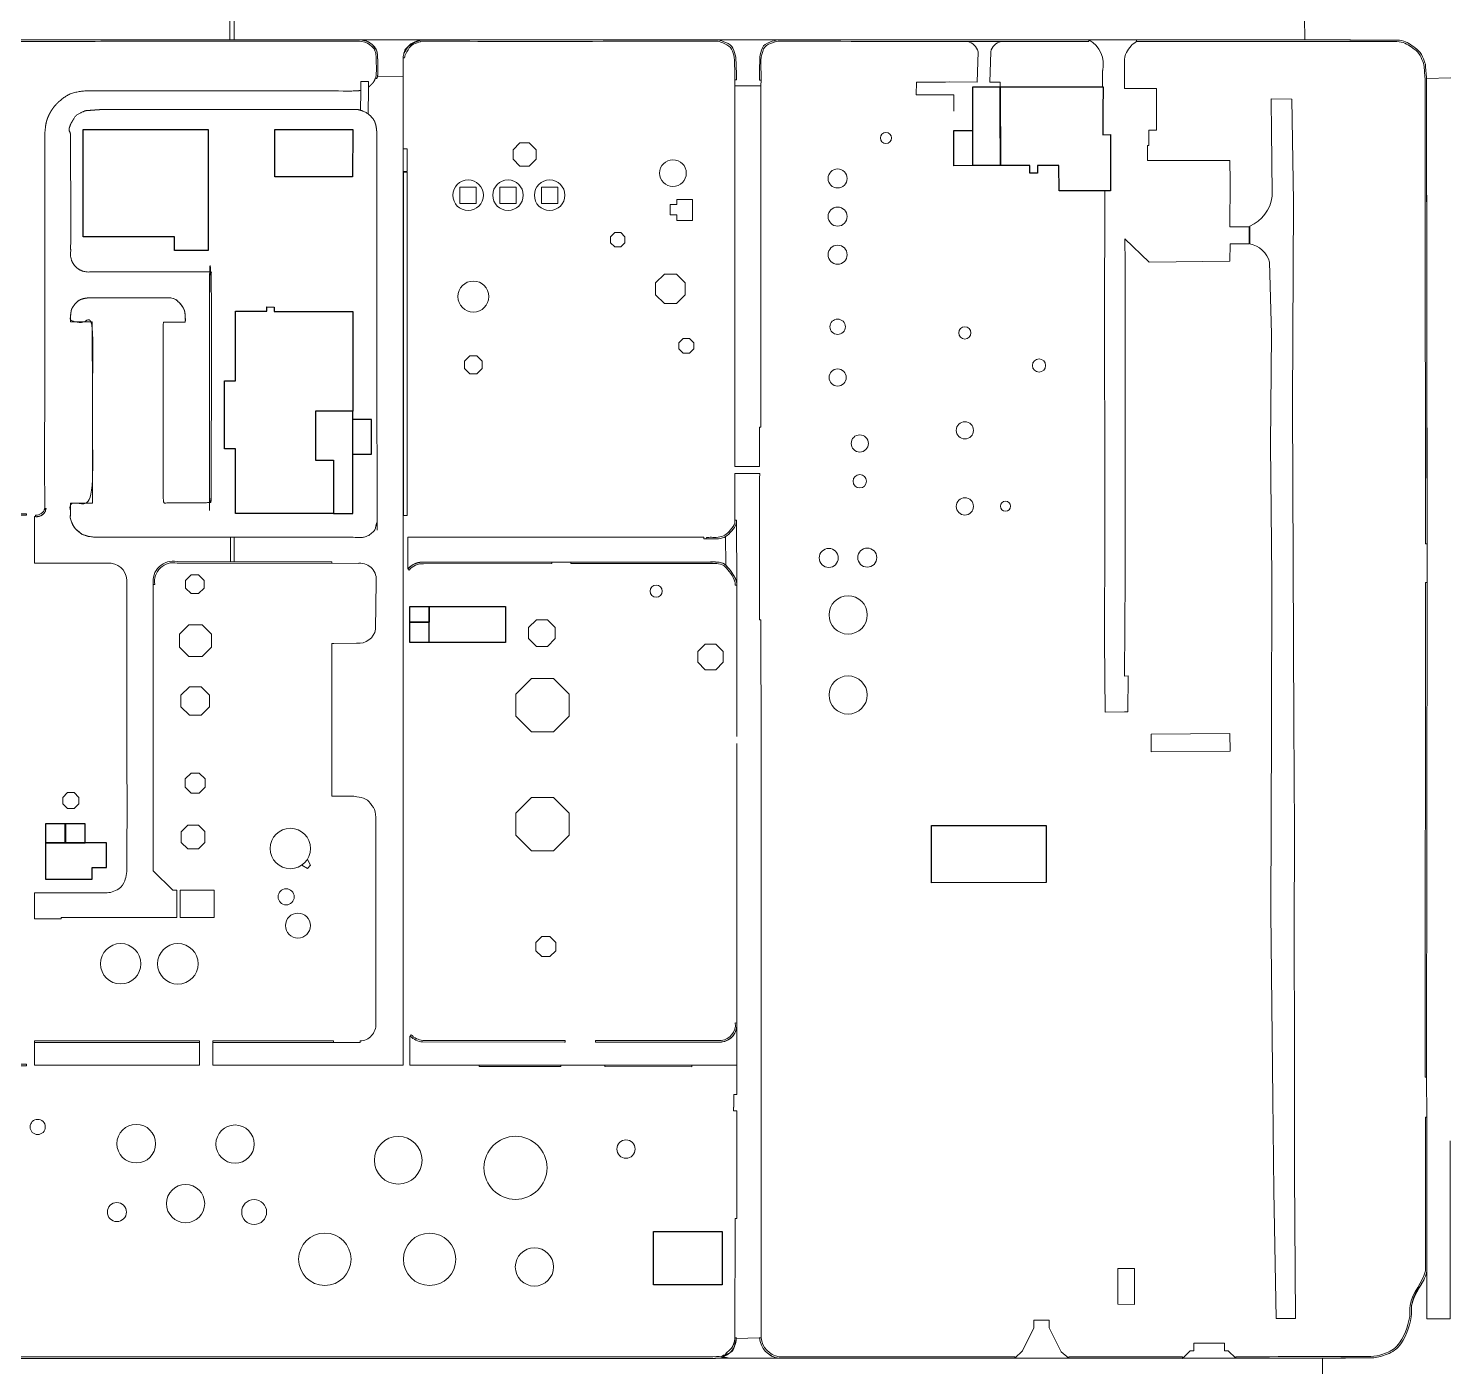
# Model space of a CAD drawing. Header units: millimetres. Extents: x 0 to 840, y 0 to 594.
# Drawn here: x 690.14 to 712.46, y 141.43 to 162.49 of the extents above; entities that cross this region are included whole.
import ezdxf

# ---------------------------------------------------------------- set-up
doc = ezdxf.new("R2010")
doc.units = ezdxf.units.MM
doc.layers.add('AC-0000-BESTAAND-co-06', color=1, linetype='Continuous')

msp = doc.modelspace()

# ---------------------------------------------------------------- linework, layer by layer
at = {"layer": 'AC-0000-BESTAAND-co-06', "linetype": 'Continuous', "lineweight": 13, "transparency": 33554687}
for p, q in [((710.221, 162.31), (710.215, 162.669)), ((696.031, 146.178), (696.031, 162.032)), ((695.631, 161.738), (696.031, 161.74)), ((701.64, 161.677), (701.664, 161.676)), ((701.664, 161.676), (701.663, 161.587)), ((712.133, 161.705), (712.515, 161.717)), ((701.254, 161.587), (701.663, 161.587)), ((701.254, 161.587), (701.254, 155.598)), ((701.663, 161.587), (701.663, 156.217)), ((707.883, 161.546), (707.883, 161.546)), ((701.663, 156.217), (701.639, 156.217)), ((701.639, 156.217), (701.642, 155.846)), ((701.642, 155.846), (701.642, 155.598)), ((701.642, 155.598), (701.254, 155.598)), ((701.254, 155.49), (701.254, 154.752)), ((701.254, 155.49), (701.643, 155.49)), ((690.233, 154.809), (690.233, 154.075)), ((690.249, 154.809), (690.233, 154.809)), ((701.254, 154.754), (701.278, 154.752)), ((696.108, 153.983), (696.108, 154.486)), ((700.763, 154.486), (696.108, 154.486)), ((700.763, 154.486), (700.763, 154.461)), ((700.768, 154.461), (700.763, 154.461)), ((701.106, 154.495), (701.109, 154.047)), ((690.242, 154.075), (690.233, 154.075)), ((696.112, 153.989), (696.108, 153.983)), ((695.608, 153.782), (695.599, 153.039)), ((701.283, 153.733), (701.283, 151.347)), ((701.283, 151.239), (701.283, 146.805)), ((695.606, 150.042), (695.604, 146.828)), ((692.409, 148.933), (692.472, 148.933)), ((701.282, 146.176), (701.283, 146.805)), ((701.274, 141.877), (701.641, 141.888)), ((690.985, 141.56), (689.771, 141.562))]:
    msp.add_line(p, q, dxfattribs=at)
at = {"layer": 'AC-0000-BESTAAND-co-06', "linetype": 'Continuous', "lineweight": 30, "transparency": 33554687}
for p, q in [((690.715, 149.673), (690.715, 149.974)), ((690.727, 149.673), (690.727, 149.974))]:
    msp.add_line(p, q, dxfattribs=at)
at = {"layer": 'AC-0000-BESTAAND-co-06', "linetype": 'Continuous', "lineweight": 13, "transparency": 33554687, "flags": 128}
for points in [[(693.307, 162.313), (693.307, 162.681)], [(693.373, 162.313), (693.373, 162.681)], [(695.351, 162.314), (696.319, 162.313), (698.356, 162.312)], [(698.356, 162.312), (701.002, 162.311), (701.922, 162.312), (706.8, 162.311), (707.572, 162.31)], [(707.381, 161.972), (707.38, 161.549), (707.883, 161.546), (707.883, 161.546), (707.883, 160.893)], [(695.362, 161.205), (695.366, 161.494), (695.366, 161.518), (695.366, 161.657), (695.486, 161.658), (695.488, 161.567), (695.487, 161.542), (695.484, 161.146)], [(707.038, 161.573), (707.038, 161.648), (707.038, 161.831)], [(712.139, 145.359), (712.134, 145.989), (712.141, 153.773), (712.142, 154.382), (712.133, 161.705)], [(704.695, 161.188), (704.696, 161.448), (704.629, 161.449), (704.567, 161.448), (704.105, 161.448), (704.107, 161.645), (704.566, 161.648), (704.628, 161.649), (705.065, 161.648)], [(705.427, 161.575), (705.427, 161.648), (705.265, 161.648)], [(707.881, 160.893), (707.883, 160.893), (707.764, 160.893), (707.764, 160.652), (707.741, 160.652), (707.742, 160.415), (709.039, 160.415), (709.046, 160.083), (709.041, 159.368), (709.342, 159.369), (709.344, 159.104), (709.042, 159.103), (709.041, 158.828), (707.768, 158.815), (707.385, 159.182), (707.394, 158.791), (707.391, 158.43), (707.392, 154.208), (707.393, 153.849), (707.383, 152.298), (707.438, 152.302), (707.436, 151.738), (707.384, 151.738), (707.076, 151.734), (707.069, 152.858), (707.069, 152.947), (707.07, 154.45), (707.071, 154.931), (707.071, 155.347), (707.069, 157.939), (707.07, 159.833), (707.07, 159.936)], [(692.989, 158.637), (693.015, 158.637), (693.017, 158.039), (693.016, 157.58), (693.011, 155.059), (692.987, 155.059), (692.989, 158.637)], [(701.643, 155.49), (701.643, 155.485), (701.641, 155.416), (701.639, 153.187), (701.663, 153.187), (701.665, 151.143), (701.666, 150.585), (701.666, 150.522), (701.664, 149.711)], [(701.283, 153.733), (701.278, 154.752)], [(693.316, 154.485), (693.316, 154.102)], [(693.375, 154.485), (693.375, 154.102)], [(691.384, 154.077), (690.283, 154.075), (690.242, 154.075)], [(694.912, 154.075), (694.912, 154.099), (692.477, 154.103)], [(695.338, 154.074), (694.912, 154.075), (694.912, 154.099)], [(691.688, 149.307), (691.689, 150.488), (691.688, 150.702), (691.686, 151.307), (691.686, 151.427), (691.688, 153.816)], [(692.102, 153.742), (692.102, 150.403), (692.102, 150.199), (692.103, 149.237), (692.409, 148.933)], [(712.141, 153.773), (712.134, 145.989), (712.11, 145.989), (712.117, 153.773), (712.141, 153.773)], [(695.302, 152.819), (694.941, 152.813), (694.909, 152.814), (694.91, 152.789), (694.911, 150.432), (694.91, 150.409), (695.255, 150.408)], [(707.802, 151.106), (707.8, 151.386), (709.038, 151.398), (709.043, 151.118), (707.802, 151.106)], [(701.641, 141.888), (701.665, 141.888), (701.665, 142.238), (701.665, 142.906), (701.664, 147.604), (701.664, 148.499), (701.664, 149.711)], [(694.438, 149.323), (694.527, 149.272), (694.577, 149.326), (694.527, 149.414)], [(691.349, 148.887), (690.233, 148.887), (690.233, 148.477), (690.654, 148.477), (690.654, 148.503), (692.472, 148.503), (692.472, 148.933)], [(695.358, 146.534), (693.041, 146.534), (693.041, 146.178), (696.031, 146.178)], [(695.358, 146.558), (695.358, 146.534)], [(696.138, 146.634), (696.138, 146.634), (696.138, 146.634), (696.138, 146.177), (701.043, 146.177), (701.043, 146.177)], [(701.282, 146.176), (701.043, 146.177)], [(701.283, 145.871), (701.282, 146.176)], [(701.274, 141.877), (701.275, 141.887), (701.252, 141.886), (701.258, 143.766), (701.282, 143.766), (701.284, 145.237), (701.283, 145.456), (701.229, 145.456), (701.229, 145.517), (701.237, 145.517), (701.237, 145.717), (701.282, 145.717), (701.283, 145.871)], [(712.139, 145.359), (712.138, 142.931), (712.14, 142.182), (712.505, 142.183), (712.503, 144.986)], [(707.277, 142.414), (707.54, 142.412), (707.54, 142.975), (707.277, 142.976), (707.277, 142.414)], [(706.505, 141.563), (706.386, 141.665), (706.196, 142.041), (706.197, 142.161), (705.955, 142.161), (705.955, 142.042), (705.777, 141.683), (705.655, 141.563)], [(709.133, 141.564), (709.015, 141.682), (708.957, 141.683), (708.955, 141.803), (708.474, 141.801), (708.473, 141.682), (708.415, 141.683), (708.295, 141.562)], [(700.936, 141.563), (701.947, 141.563), (706.505, 141.563), (708.296, 141.563), (709.133, 141.564), (710.499, 141.568)], [(706.505, 141.587), (706.505, 141.563), (708.295, 141.562), (708.295, 141.586), (706.505, 141.587)]]:
    msp.add_lwpolyline(points, dxfattribs=at)
for points in [[(704.915, 162.287, -0.277866), (705.077, 162.125), (705.077, 162.125), (705.065, 161.648)], [(705.44, 162.287, 0.296296), (705.278, 162.125), (705.278, 162.125), (705.265, 161.648)], [(709.7, 160.437), (709.706, 159.852), (709.706, 159.852, -0.269087), (709.351, 159.381), (709.351, 159.381), (709.351, 159.103), (709.351, 159.103, -0.291384), (709.663, 158.811), (709.663, 158.811), (709.692, 157.684), (709.677, 155.939), (709.701, 153.86), (709.695, 151.503), (709.682, 148.579), (709.717, 145.645), (709.729, 144.2), (709.769, 142.189), (710.071, 142.19), (710.056, 144.47), (710.055, 146.455), (710.052, 148.25), (710.056, 149.868), (710.048, 151.571), (710.025, 156.584), (710.042, 159.767), (710.015, 161.378), (709.691, 161.383), (709.696, 160.851)], [(690.985, 141.56), (700.306, 141.562), (700.936, 141.563), (700.936, 141.563, 0.417593), (701.274, 141.877)]]:
    msp.add_lwpolyline(points, format="xyb", dxfattribs=at)
at = {"layer": 'AC-0000-BESTAAND-co-06', "linetype": 'Continuous', "lineweight": 30, "transparency": 33554687, "flags": 128}
for points in [[(705.427, 161.575), (705.429, 160.333), (704.997, 160.333), (704.996, 161.575), (705.427, 161.575)], [(690.999, 160.902), (692.965, 160.902), (692.965, 158.997), (692.438, 158.997), (692.438, 159.214), (690.999, 159.214)], [(696.141, 153.397), (696.441, 153.397), (696.441, 153.15), (696.141, 153.15)], [(691.033, 149.974), (690.409, 149.974), (690.409, 149.673), (691.033, 149.673)], [(691.368, 149.673), (690.409, 149.673), (690.409, 149.105), (691.141, 149.105), (691.141, 149.286), (691.368, 149.286)], [(699.971, 143.559), (701.051, 143.559), (701.051, 142.719), (699.971, 142.719)]]:
    msp.add_lwpolyline(points, close=True, dxfattribs=at)
for points in [[(707.162, 159.936), (706.352, 159.935), (706.351, 160.334), (706.013, 160.334), (706.013, 160.214), (705.892, 160.214), (705.892, 160.334), (705.429, 160.333), (705.428, 161.189), (705.427, 161.575), (707.044, 161.573), (707.042, 161.191), (707.039, 160.817), (707.162, 160.821), (707.162, 159.936)], [(694.015, 160.158), (694.015, 160.902), (695.24, 160.903), (695.239, 160.156), (694.015, 160.158)], [(704.997, 160.333), (704.696, 160.332), (704.696, 160.831), (704.696, 160.887), (704.996, 160.888)], [(694.936, 154.859), (693.398, 154.858), (693.397, 155.877), (693.225, 155.877), (693.225, 156.944), (693.397, 156.945), (693.396, 158.041), (693.887, 158.04), (693.887, 158.109), (694.006, 158.108), (694.006, 158.039), (695.241, 158.035), (695.242, 156.467), (694.654, 156.467), (694.654, 155.696), (694.936, 155.696), (694.936, 154.859)], [(695.242, 154.859), (695.242, 156.467), (694.654, 156.467), (694.654, 155.696), (694.936, 155.696), (694.936, 154.859), (695.242, 154.859)], [(695.242, 155.79), (695.534, 155.79), (695.534, 156.087), (695.533, 156.337), (695.242, 156.337)], [(696.441, 152.826), (696.441, 153.397), (697.644, 153.396), (697.643, 152.826), (696.441, 152.826)], [(696.441, 152.826), (696.141, 152.826), (696.141, 153.15), (696.441, 153.15)], [(704.346, 149.947), (706.147, 149.949), (706.15, 149.051), (704.344, 149.044), (704.346, 149.947)]]:
    msp.add_lwpolyline(points, dxfattribs=at)
at = {"layer": 'AC-0000-BESTAAND-co-06', "linetype": 'Continuous', "lineweight": 13, "transparency": 33554687, "flags": 128}
for points in [[(710.048, 151.571), (710.025, 156.584), (710.042, 159.767), (710.015, 161.378), (709.691, 161.383), (709.696, 160.851), (709.7, 160.437), (709.706, 159.852), (709.706, 159.852, -0.269087), (709.351, 159.381), (709.351, 159.381), (709.351, 159.103), (709.351, 159.103, -0.291384), (709.663, 158.811), (709.663, 158.811), (709.692, 157.684), (709.677, 155.939), (709.701, 153.86), (709.695, 151.503), (709.682, 148.579), (709.717, 145.645), (709.729, 144.2), (709.769, 142.189), (710.071, 142.19), (710.056, 144.47), (710.055, 146.455), (710.052, 148.25), (710.056, 149.868)], [(690.417, 154.936, -0.401667), (690.249, 154.809), (690.249, 154.809), (690.249, 154.833), (690.249, 154.833, 0.378478), (690.393, 154.936), (690.393, 154.936), (690.417, 154.936), (690.417, 154.936)], [(694.912, 154.075), (694.769, 154.076), (693.179, 154.078), (692.477, 154.079), (692.477, 154.079, 0.516147), (692.126, 153.742), (692.126, 153.742), (692.102, 153.742), (692.102, 153.742, -0.521376), (692.477, 154.103), (692.477, 154.103), (694.912, 154.099)], [(698.372, 154.093), (698.372, 154.069), (696.354, 154.068), (696.354, 154.068, 0.234467), (696.127, 153.969), (696.127, 153.969), (696.112, 153.989), (696.112, 153.989, -0.234467), (696.352, 154.092), (696.352, 154.092)], [(701.043, 146.541), (699.061, 146.54), (699.061, 146.564), (701.037, 146.565), (701.037, 146.565, 0.412572), (701.259, 146.842), (701.259, 146.842), (701.282, 146.835), (701.282, 146.835, -0.412572), (701.043, 146.541), (701.043, 146.541)], [(696.341, 146.542), (698.574, 146.54), (698.58, 146.54), (698.58, 146.564), (698.574, 146.564), (696.344, 146.566), (696.344, 146.566, -0.179354), (696.159, 146.654), (696.159, 146.654), (696.145, 146.634), (696.145, 146.634, 0.179354), (696.341, 146.542), (696.341, 146.542)], [(705.655, 141.587), (705.655, 141.563), (701.947, 141.563), (701.947, 141.563, -0.355786), (701.641, 141.888), (701.641, 141.888), (701.665, 141.888), (701.665, 141.888, 0.343829), (701.947, 141.587), (701.947, 141.587)]]:
    msp.add_lwpolyline(points, format="xyb", close=True, dxfattribs=at)
for points in [[(696.096, 160.238), (696.031, 160.238), (696.031, 160.598), (696.096, 160.598)], [(697.869, 160.689), (698.018, 160.689), (698.125, 160.581), (698.125, 160.432), (698.018, 160.325), (697.869, 160.325), (697.762, 160.432), (697.762, 160.581)], [(696.099, 160.229), (696.039, 160.229), (696.039, 154.826), (696.099, 154.826)], [(696.926, 159.738), (697.183, 159.738), (697.183, 159.995), (696.926, 159.995)], [(697.555, 159.738), (697.812, 159.738), (697.812, 159.995), (697.555, 159.995)], [(698.21, 159.738), (698.467, 159.738), (698.467, 159.995), (698.21, 159.995)], [(700.337, 159.801), (700.588, 159.801), (700.588, 159.471), (700.337, 159.471), (700.337, 159.56), (700.236, 159.56), (700.236, 159.719), (700.337, 159.719)], [(699.364, 159.278), (699.456, 159.278), (699.522, 159.212), (699.522, 159.12), (699.456, 159.054), (699.364, 159.054), (699.298, 159.12), (699.298, 159.212)], [(700.143, 158.627), (700.334, 158.627), (700.472, 158.49), (700.472, 158.298), (700.334, 158.161), (700.143, 158.161), (700.005, 158.298), (700.005, 158.49)], [(700.44, 157.612), (700.536, 157.612), (700.605, 157.543), (700.605, 157.448), (700.536, 157.379), (700.44, 157.379), (700.371, 157.448), (700.371, 157.543)], [(697.081, 157.338), (697.195, 157.338), (697.278, 157.255), (697.278, 157.141), (697.195, 157.058), (697.081, 157.058), (696.998, 157.141), (696.998, 157.255)], [(692.816, 153.892), (692.696, 153.892), (692.609, 153.806), (692.609, 153.685), (692.696, 153.598), (692.816, 153.598), (692.903, 153.685), (692.903, 153.806)], [(698.13, 153.187), (698.302, 153.187), (698.426, 153.063), (698.426, 152.891), (698.302, 152.767), (698.13, 152.767), (698.006, 152.891), (698.006, 153.063)], [(692.664, 153.106), (692.869, 153.106), (693.016, 152.959), (693.016, 152.754), (692.869, 152.607), (692.664, 152.607), (692.516, 152.754), (692.516, 152.959)], [(700.785, 152.803), (700.95, 152.803), (701.069, 152.684), (701.069, 152.519), (700.95, 152.4), (700.785, 152.4), (700.667, 152.519), (700.667, 152.684)], [(692.671, 152.133), (692.855, 152.133), (692.988, 152), (692.988, 151.816), (692.855, 151.683), (692.671, 151.683), (692.538, 151.816), (692.538, 152)], [(698.399, 152.261), (698.055, 152.261), (697.807, 152.014), (697.807, 151.669), (698.055, 151.421), (698.399, 151.421), (698.647, 151.669), (698.647, 152.014)], [(692.697, 150.774), (692.826, 150.774), (692.919, 150.681), (692.919, 150.552), (692.826, 150.459), (692.697, 150.459), (692.604, 150.552), (692.604, 150.681)], [(690.754, 150.466), (690.858, 150.466), (690.932, 150.391), (690.932, 150.288), (690.858, 150.214), (690.754, 150.214), (690.68, 150.288), (690.68, 150.391)], [(698.055, 150.388), (698.399, 150.388), (698.647, 150.14), (698.647, 149.796), (698.399, 149.548), (698.055, 149.548), (697.807, 149.796), (697.807, 150.14)], [(692.645, 149.952), (692.816, 149.952), (692.915, 149.853), (692.915, 149.682), (692.813, 149.58), (692.645, 149.58), (692.543, 149.682), (692.543, 149.85)], [(692.526, 148.933), (693.059, 148.933), (693.059, 148.503), (692.526, 148.503)], [(698.214, 148.2), (698.343, 148.2), (698.436, 148.107), (698.436, 147.978), (698.343, 147.885), (698.214, 147.885), (698.121, 147.978), (698.121, 148.107)], [(692.83, 146.558), (690.233, 146.558), (690.233, 146.534), (692.83, 146.534)], [(690.233, 146.534), (692.83, 146.534), (692.83, 146.178), (690.233, 146.178)], [(693.041, 146.558), (694.936, 146.558), (694.936, 146.534), (693.041, 146.534)], [(698.512, 146.177), (697.228, 146.177), (697.228, 146.153), (698.512, 146.153)], [(699.207, 146.153), (700.574, 146.152), (700.574, 146.177), (699.207, 146.177)]]:
    msp.add_lwpolyline(points, close=True, dxfattribs=at)
at = {"layer": 'AC-0000-BESTAAND-co-06', "linetype": 'Continuous', "lineweight": 13, "transparency": 33554687}
for centre, radius in [((703.628, 160.768), 0.0872), ((700.278, 160.215), 0.21), ((697.055, 159.867), 0.24), ((697.683, 159.867), 0.24), ((698.338, 159.867), 0.24), ((702.869, 160.131), 0.15), ((702.869, 159.531), 0.15), ((702.869, 158.931), 0.15), ((697.138, 158.272), 0.244), ((702.869, 157.797), 0.121), ((704.87, 157.7), 0.096), ((706.037, 157.188), 0.104), ((702.869, 156.999), 0.135), ((704.87, 156.167), 0.136), ((703.217, 155.961), 0.135), ((703.217, 155.366), 0.106), ((704.87, 154.97), 0.136), ((705.509, 154.972), 0.0792), ((702.729, 154.159), 0.15), ((703.335, 154.164), 0.15), ((700.013, 153.636), 0.096), ((703.034, 153.262), 0.301), ((703.034, 152.002), 0.3), ((694.259, 149.586), 0.318), ((694.192, 148.826), 0.127), ((694.378, 148.373), 0.196), ((691.589, 147.772), 0.318), ((692.489, 147.771), 0.319), ((690.284, 145.204), 0.12), ((691.834, 144.941), 0.304), ((693.389, 144.934), 0.301), ((695.956, 144.68), 0.375), ((697.801, 144.561), 0.496), ((699.539, 144.856), 0.144), ((692.61, 143.998), 0.301), ((691.53, 143.865), 0.15), ((693.689, 143.865), 0.196), ((694.801, 143.122), 0.412), ((696.45, 143.121), 0.412), ((698.099, 143.001), 0.301)]:
    msp.add_circle(centre, radius, dxfattribs=at)
at = {"layer": 'AC-0000-BESTAAND-co-06', "linetype": 'Continuous', "lineweight": 13, "transparency": 33554687, "extrusion": (0, 0, -1)}
for centre, radius, start, end in [((-706.609, 161.927), 0.44, 119.0388, 192.5927), ((-692.416, 153.792), 0.318, 350.9407, 101.0854), ((-695.359, 153.823), 0.252, 85.1865, 189.5495), ((-695.339, 153.08), 0.264, 188.9849, 278.0951), ((-695.347, 146.814), 0.257, 176.8454, 267.6595)]:
    msp.add_arc(centre, radius, start, end, dxfattribs=at)
at = {"layer": 'AC-0000-BESTAAND-co-06', "linetype": 'Continuous', "lineweight": 13, "transparency": 33554687}
for centre, radius, start, end in [((696.155, 162.031), 0.124, 161.5563, 179.2586), ((691.403, 153.792), 0.286, 4.9012, 93.7245), ((701.015, 146.808), 0.268, 276.1161, 359.4594), ((701.993, 141.914), 0.353, 184.1735, 262.5135)]:
    msp.add_arc(centre, radius, start, end, dxfattribs=at)
for points, knots in [([(689.284, 155.49), (689.283, 157.575), (689.282, 159.66), (689.28, 161.746), (689.29, 161.813), (689.299, 161.88), (689.309, 161.947), (689.322, 161.992), (689.349, 162.073), (689.392, 162.119), (689.436, 162.167), (689.474, 162.223), (689.537, 162.254), (689.612, 162.291), (689.69, 162.31), (689.767, 162.311), (689.797, 162.311), (689.83, 162.312), (689.86, 162.311), (690.332, 162.312), (690.804, 162.312), (691.276, 162.313), (692.634, 162.313), (693.993, 162.313), (695.351, 162.314)], [0, 0, 0, 0, 0.166667, 0.166667, 0.166667, 0.333333, 0.333333, 0.333333, 0.422087, 0.422087, 0.422087, 0.513575, 0.513575, 0.513575, 0.623256, 0.623256, 0.623256, 0.666667, 0.666667, 0.666667, 0.833333, 0.833333, 0.833333, 1, 1, 1, 1]), ([(690.107, 154.854), (690.107, 154.846), (690.107, 154.838), (690.107, 154.83), (690.036, 154.83), (689.965, 154.83), (689.893, 154.83), (689.845, 154.828), (689.769, 154.833), (689.719, 154.853), (689.621, 154.892), (689.514, 154.957), (689.435, 155.054), (689.368, 155.136), (689.33, 155.227), (689.306, 155.315), (689.291, 155.369), (689.284, 155.437), (689.284, 155.49), (689.283, 157.575), (689.282, 159.66), (689.28, 161.746), (689.29, 161.813), (689.299, 161.88), (689.309, 161.947), (689.322, 161.992), (689.349, 162.073), (689.392, 162.119), (689.436, 162.167), (689.474, 162.223), (689.537, 162.254), (689.612, 162.291), (689.69, 162.31), (689.767, 162.311), (689.797, 162.311), (689.83, 162.312), (689.86, 162.311), (690.332, 162.312), (690.804, 162.312), (691.276, 162.313), (692.634, 162.313), (693.993, 162.313), (695.351, 162.314), (695.393, 162.31), (695.482, 162.295), (695.525, 162.255), (695.557, 162.226), (695.595, 162.196), (695.612, 162.152), (695.624, 162.121), (695.63, 162.088), (695.631, 162.056), (695.634, 161.977), (695.637, 161.894), (695.636, 161.815), (695.635, 161.79), (695.633, 161.764), (695.631, 161.738), (695.627, 161.726), (695.623, 161.715), (695.619, 161.703), (695.612, 161.705), (695.604, 161.708), (695.597, 161.71), (695.601, 161.722), (695.605, 161.734), (695.609, 161.746), (695.61, 161.769), (695.611, 161.792), (695.612, 161.815), (695.613, 161.893), (695.61, 161.975), (695.608, 162.054), (695.606, 162.083), (695.6, 162.112), (695.59, 162.142), (695.575, 162.181), (695.54, 162.208), (695.511, 162.235), (695.471, 162.272), (695.387, 162.286), (695.347, 162.29), (693.99, 162.289), (692.633, 162.289), (691.276, 162.289), (690.804, 162.288), (690.332, 162.288), (689.86, 162.287), (689.831, 162.288), (689.799, 162.287), (689.77, 162.287), (689.696, 162.286), (689.62, 162.268), (689.548, 162.232), (689.489, 162.203), (689.453, 162.15), (689.412, 162.105), (689.371, 162.061), (689.345, 161.983), (689.332, 161.94), (689.323, 161.874), (689.313, 161.808), (689.304, 161.742), (689.305, 159.659), (689.307, 157.576), (689.308, 155.493), (689.307, 155.441), (689.315, 155.374), (689.329, 155.322), (689.353, 155.237), (689.389, 155.149), (689.453, 155.07), (689.53, 154.976), (689.634, 154.914), (689.728, 154.876), (689.776, 154.857), (689.848, 154.852), (689.895, 154.854), (689.966, 154.854), (690.036, 154.854), (690.107, 154.854)], [0, 0, 0, 0, 0.03125, 0.03125, 0.03125, 0.0625, 0.0625, 0.0625, 0.073582, 0.073582, 0.073582, 0.095563, 0.095563, 0.095563, 0.113927, 0.113927, 0.113927, 0.125, 0.125, 0.125, 0.1875, 0.1875, 0.1875, 0.25, 0.25, 0.25, 0.266641, 0.266641, 0.266641, 0.283795, 0.283795, 0.283795, 0.304361, 0.304361, 0.304361, 0.3125, 0.3125, 0.3125, 0.34375, 0.34375, 0.34375, 0.375, 0.375, 0.375, 0.39247, 0.39247, 0.39247, 0.405254, 0.405254, 0.405254, 0.41457, 0.41457, 0.41457, 0.4375, 0.4375, 0.4375, 0.46875, 0.46875, 0.46875, 0.5, 0.5, 0.5, 0.520833, 0.520833, 0.520833, 0.541667, 0.541667, 0.541667, 0.5625, 0.5625, 0.5625, 0.586461, 0.586461, 0.586461, 0.595455, 0.595455, 0.595455, 0.607647, 0.607647, 0.607647, 0.625, 0.625, 0.625, 0.65625, 0.65625, 0.65625, 0.6875, 0.6875, 0.6875, 0.695748, 0.695748, 0.695748, 0.716413, 0.716413, 0.716413, 0.733362, 0.733362, 0.733362, 0.75, 0.75, 0.75, 0.8125, 0.8125, 0.8125, 0.875, 0.875, 0.875, 0.886199, 0.886199, 0.886199, 0.904546, 0.904546, 0.904546, 0.926519, 0.926519, 0.926519, 0.9375, 0.9375, 0.9375, 1, 1, 1, 1]), ([(700.989, 162.291), (700.112, 162.29), (699.234, 162.289), (698.356, 162.288), (697.677, 162.289), (696.998, 162.289), (696.319, 162.289), (696.279, 162.276), (696.169, 162.248), (696.13, 162.188), (696.104, 162.148), (696.073, 162.105), (696.061, 162.062), (696.058, 162.052), (696.057, 162.039), (696.057, 162.03), (696.05, 162.031), (696.042, 162.032), (696.034, 162.033), (696.034, 162.044), (696.036, 162.057), (696.038, 162.069), (696.042, 162.096), (696.049, 162.123), (696.06, 162.149), (696.066, 162.161), (696.074, 162.172), (696.084, 162.182), (696.092, 162.191), (696.103, 162.198), (696.112, 162.206), (696.172, 162.254), (696.259, 162.29), (696.319, 162.313), (696.998, 162.313), (697.677, 162.313), (698.356, 162.312), (699.238, 162.312), (700.12, 162.312), (701.002, 162.311), (701.039, 162.294), (701.186, 162.26), (701.219, 162.181), (701.238, 162.135), (701.262, 162.088), (701.265, 162.041), (701.272, 161.926), (701.278, 161.796), (701.276, 161.681), (701.268, 161.681), (701.259, 161.681), (701.251, 161.681), (701.254, 161.794), (701.248, 161.923), (701.241, 162.037), (701.238, 162.08), (701.216, 162.123), (701.199, 162.165), (701.167, 162.241), (701.025, 162.274), (700.989, 162.291)], [0, 0, 0, 0, 0.0625, 0.0625, 0.0625, 0.125, 0.125, 0.125, 0.193661, 0.193661, 0.193661, 0.239747, 0.239747, 0.239747, 0.25, 0.25, 0.25, 0.375, 0.375, 0.375, 0.385656, 0.385656, 0.385656, 0.40975, 0.40975, 0.40975, 0.421445, 0.421445, 0.421445, 0.432387, 0.432387, 0.432387, 0.5, 0.5, 0.5, 0.5625, 0.5625, 0.5625, 0.625, 0.625, 0.625, 0.666638, 0.666638, 0.666638, 0.690871, 0.690871, 0.690871, 0.75, 0.75, 0.75, 0.875, 0.875, 0.875, 0.935538, 0.935538, 0.935538, 0.958478, 0.958478, 0.958478, 1, 1, 1, 1]), ([(696.038, 162.07), (696.053, 162.12), (696.084, 162.163), (696.112, 162.206), (696.154, 162.271), (696.276, 162.3), (696.319, 162.313)], [0, 0, 0, 0, 0.400317, 0.400317, 0.400317, 1, 1, 1, 1]), ([(701.254, 161.587), (701.253, 161.618), (701.252, 161.649), (701.251, 161.681), (701.259, 161.681), (701.268, 161.681), (701.276, 161.681), (701.278, 161.796), (701.272, 161.926), (701.265, 162.041), (701.262, 162.088), (701.238, 162.135), (701.219, 162.181), (701.186, 162.26), (701.039, 162.294), (701.002, 162.311)], [0, 0, 0, 0, 0.25, 0.25, 0.25, 0.5, 0.5, 0.5, 0.736518, 0.736518, 0.736518, 0.833449, 0.833449, 0.833449, 1, 1, 1, 1]), ([(706.822, 162.287), (706.822, 162.287), (706.09, 162.287), (705.358, 162.287), (704.627, 162.286), (704.606, 162.287), (704.585, 162.287), (704.564, 162.287), (703.687, 162.288), (702.81, 162.289), (701.933, 162.291), (701.898, 162.279), (701.732, 162.253), (701.705, 162.171), (701.687, 162.113), (701.663, 162.055), (701.663, 161.995), (701.663, 161.946), (701.663, 161.898), (701.663, 161.849), (701.663, 161.791), (701.664, 161.734), (701.664, 161.676), (701.656, 161.676), (701.648, 161.677), (701.64, 161.677), (701.639, 161.794), (701.642, 161.924), (701.645, 162.042), (701.646, 162.091), (701.668, 162.14), (701.685, 162.188), (701.715, 162.272), (701.884, 162.299), (701.922, 162.312), (703.555, 162.312), (705.189, 162.312), (706.822, 162.311), (706.822, 162.303), (706.822, 162.295), (706.822, 162.287)], [0, 0, 0, 0, 0.033333, 0.066667, 0.066667, 0.066667, 0.133333, 0.133333, 0.133333, 0.2, 0.2, 0.2, 0.267862, 0.267862, 0.267862, 0.315831, 0.315831, 0.315831, 0.354348, 0.354348, 0.354348, 0.4, 0.4, 0.4, 0.6, 0.6, 0.6, 0.693286, 0.693286, 0.693286, 0.731804, 0.731804, 0.731804, 0.8, 0.8, 0.8, 0.9, 0.9, 0.9, 1, 1, 1, 1]), ([(701.922, 162.312), (701.884, 162.299), (701.715, 162.272), (701.685, 162.188), (701.668, 162.14), (701.646, 162.091), (701.645, 162.042), (701.642, 161.924), (701.639, 161.794), (701.64, 161.677)], [0, 0, 0, 0, 0.34098, 0.34098, 0.34098, 0.533571, 0.533571, 0.533571, 1, 1, 1, 1]), ([(707.572, 162.286), (707.549, 162.269), (707.507, 162.246), (707.484, 162.217), (707.458, 162.183), (707.431, 162.149), (707.411, 162.114), (707.389, 162.073), (707.381, 162.012), (707.381, 161.972), (707.38, 161.831), (707.38, 161.69), (707.38, 161.549), (707.547, 161.548), (707.715, 161.547), (707.883, 161.546)], [0, 0, 0, 0, 0.145971, 0.145971, 0.145971, 0.31044, 0.31044, 0.31044, 0.5, 0.5, 0.5, 0.75, 0.75, 0.75, 1, 1, 1, 1]), ([(707.572, 162.31), (707.572, 162.302), (707.572, 162.294), (707.572, 162.286), (707.549, 162.269), (707.507, 162.246), (707.484, 162.217), (707.458, 162.183), (707.431, 162.149), (707.411, 162.114), (707.389, 162.073), (707.381, 162.012), (707.381, 161.972)], [0, 0, 0, 0, 0.5, 0.5, 0.5, 0.645971, 0.645971, 0.645971, 0.81044, 0.81044, 0.81044, 1, 1, 1, 1]), ([(707.572, 162.31), (708.455, 162.31), (709.338, 162.31), (710.221, 162.31), (710.693, 162.31), (711.165, 162.31), (711.637, 162.309), (711.677, 162.311), (711.734, 162.305), (711.774, 162.292), (711.846, 162.268), (711.917, 162.213), (711.983, 162.165), (712.056, 162.113), (712.095, 161.98), (712.115, 161.928), (712.121, 161.854), (712.127, 161.78), (712.133, 161.707)], [0, 0, 0, 0, 0.166667, 0.166667, 0.166667, 0.333333, 0.333333, 0.333333, 0.403994, 0.403994, 0.403994, 0.528022, 0.528022, 0.528022, 0.666667, 0.666667, 0.666667, 1, 1, 1, 1]), ([(711.637, 162.309), (711.637, 162.309), (711.165, 162.31), (710.693, 162.31), (710.221, 162.31), (709.338, 162.31), (708.455, 162.31), (707.572, 162.31), (707.572, 162.302), (707.572, 162.294), (707.572, 162.286), (708.455, 162.286), (709.338, 162.286), (710.221, 162.286), (710.692, 162.286), (711.164, 162.286), (711.635, 162.285), (711.673, 162.287), (711.728, 162.281), (711.766, 162.268), (711.834, 162.246), (711.902, 162.193), (711.965, 162.148), (712.035, 162.098), (712.073, 161.971), (712.092, 161.921), (712.098, 161.849), (712.104, 161.777), (712.11, 161.705), (712.112, 159.264), (712.115, 156.823), (712.118, 154.382), (712.126, 154.382), (712.134, 154.382), (712.142, 154.382), (712.139, 156.824), (712.136, 159.265), (712.133, 161.707), (712.127, 161.78), (712.121, 161.854), (712.115, 161.928), (712.095, 161.98), (712.056, 162.113), (711.983, 162.165), (711.917, 162.213), (711.846, 162.268), (711.774, 162.292), (711.734, 162.305), (711.677, 162.311), (711.637, 162.309)], [0, 0, 0, 0, 0.041667, 0.083333, 0.083333, 0.083333, 0.166667, 0.166667, 0.166667, 0.222222, 0.222222, 0.222222, 0.277778, 0.277778, 0.277778, 0.333333, 0.333333, 0.333333, 0.368574, 0.368574, 0.368574, 0.430477, 0.430477, 0.430477, 0.5, 0.5, 0.5, 0.666667, 0.666667, 0.666667, 0.708333, 0.708333, 0.708333, 0.75, 0.75, 0.75, 0.791667, 0.791667, 0.791667, 0.833333, 0.833333, 0.833333, 0.902656, 0.902656, 0.902656, 0.96467, 0.96467, 0.96467, 1, 1, 1, 1]), ([(690.797, 154.787), (690.798, 154.865), (690.799, 154.943), (690.8, 155.021), (690.915, 155.021), (691.03, 155.021), (691.145, 155.021), (691.144, 155.972), (691.144, 156.924), (691.143, 157.875), (691.029, 157.876), (690.915, 157.877), (690.801, 157.877), (690.799, 157.928), (690.801, 158.012), (690.815, 158.064), (690.827, 158.111), (690.878, 158.163), (690.916, 158.198), (690.967, 158.246), (691.083, 158.254), (691.133, 158.253), (691.517, 158.253), (691.901, 158.253), (692.285, 158.254), (692.326, 158.256), (692.43, 158.254), (692.472, 158.214), (692.519, 158.171), (692.582, 158.103), (692.595, 158.043), (692.606, 157.993), (692.608, 157.916), (692.606, 157.867)], [0, 0, 0, 0, 0.0625, 0.0625, 0.0625, 0.125, 0.125, 0.125, 0.1875, 0.1875, 0.1875, 0.25, 0.25, 0.25, 0.33094, 0.33094, 0.33094, 0.403507, 0.403507, 0.403507, 0.5, 0.5, 0.5, 0.75, 0.75, 0.75, 0.832836, 0.832836, 0.832836, 0.923711, 0.923711, 0.923711, 1, 1, 1, 1]), ([(690.797, 154.787), (690.801, 154.77), (690.807, 154.749), (690.814, 154.732), (690.822, 154.712), (690.83, 154.692), (690.841, 154.672), (690.854, 154.648), (690.87, 154.625), (690.89, 154.606), (690.907, 154.59), (690.925, 154.577), (690.942, 154.562), (690.956, 154.551), (690.972, 154.54), (690.986, 154.53), (691.018, 154.519), (691.049, 154.509), (691.08, 154.498), (691.116, 154.494), (691.152, 154.489), (691.189, 154.485)], [0, 0, 0, 0, 0.087815, 0.087815, 0.087815, 0.187072, 0.187072, 0.187072, 0.312954, 0.312954, 0.312954, 0.416815, 0.416815, 0.416815, 0.5, 0.5, 0.5, 0.75, 0.75, 0.75, 1, 1, 1, 1]), ([(701.278, 154.752), (701.279, 154.737), (701.278, 154.711), (701.273, 154.696), (701.248, 154.624), (701.168, 154.539), (701.106, 154.495), (701.052, 154.457), (700.936, 154.456), (700.884, 154.46), (700.845, 154.46), (700.807, 154.46), (700.768, 154.461)], [0, 0, 0, 0, 0.052182, 0.052182, 0.052182, 0.29307, 0.29307, 0.29307, 0.5, 0.5, 0.5, 1, 1, 1, 1]), ([(700.794, 154.46), (700.794, 154.46), (700.824, 154.46), (700.854, 154.46), (700.884, 154.46), (700.936, 154.456), (701.052, 154.457), (701.106, 154.495), (701.168, 154.539), (701.248, 154.624), (701.273, 154.696), (701.278, 154.711), (701.279, 154.737), (701.278, 154.752), (701.27, 154.753), (701.262, 154.754), (701.254, 154.754), (701.255, 154.741), (701.254, 154.719), (701.249, 154.705), (701.227, 154.638), (701.151, 154.559), (701.093, 154.517), (701.042, 154.481), (700.931, 154.48), (700.882, 154.484), (700.857, 154.483), (700.831, 154.482), (700.806, 154.482), (700.802, 154.475), (700.798, 154.468), (700.794, 154.46)], [0, 0, 0, 0, 0.083333, 0.166667, 0.166667, 0.166667, 0.235643, 0.235643, 0.235643, 0.315939, 0.315939, 0.315939, 0.333333, 0.333333, 0.333333, 0.5, 0.5, 0.5, 0.516148, 0.516148, 0.516148, 0.596555, 0.596555, 0.596555, 0.666667, 0.666667, 0.666667, 0.833333, 0.833333, 0.833333, 1, 1, 1, 1]), ([(700.895, 154.071), (700.895, 154.071), (700.153, 154.07), (699.412, 154.07), (698.67, 154.069), (698.67, 154.077), (698.67, 154.085), (698.67, 154.093), (699.413, 154.094), (700.155, 154.094), (700.898, 154.095), (700.943, 154.097), (701.064, 154.096), (701.109, 154.047), (701.173, 153.979), (701.248, 153.881), (701.276, 153.793), (701.281, 153.776), (701.284, 153.75), (701.283, 153.733), (701.275, 153.733), (701.267, 153.732), (701.259, 153.732), (701.26, 153.747), (701.257, 153.769), (701.253, 153.785), (701.227, 153.869), (701.155, 153.961), (701.095, 154.026), (701.052, 154.072), (700.938, 154.073), (700.895, 154.071)], [0, 0, 0, 0, 0.1, 0.2, 0.2, 0.2, 0.3, 0.3, 0.3, 0.4, 0.4, 0.4, 0.474721, 0.474721, 0.474721, 0.579129, 0.579129, 0.579129, 0.6, 0.6, 0.6, 0.8, 0.8, 0.8, 0.819624, 0.819624, 0.819624, 0.925057, 0.925057, 0.925057, 1, 1, 1, 1]), ([(695.255, 150.408), (695.308, 150.404), (695.441, 150.386), (695.494, 150.325), (695.527, 150.288), (695.563, 150.243), (695.581, 150.199), (695.599, 150.154), (695.607, 150.086), (695.606, 150.042)], [0, 0, 0, 0, 0.447472, 0.447472, 0.447472, 0.717477, 0.717477, 0.717477, 1, 1, 1, 1]), ([(691.349, 148.887), (691.422, 148.888), (691.49, 148.908), (691.558, 148.952), (691.606, 148.984), (691.634, 149.034), (691.653, 149.078), (691.681, 149.142), (691.691, 149.244), (691.688, 149.307)], [0, 0, 0, 0, 0.358934, 0.358934, 0.358934, 0.618496, 0.618496, 0.618496, 1, 1, 1, 1]), ([(712.138, 142.931), (712.138, 142.931), (712.108, 142.767), (711.928, 142.586), (711.898, 142.389), (711.89, 142.331), (711.903, 142.273), (711.892, 142.216), (711.858, 142.045), (711.815, 141.882), (711.685, 141.738), (711.618, 141.664), (711.533, 141.634), (711.454, 141.605), (711.395, 141.583), (711.317, 141.57), (711.259, 141.569), (710.55, 141.567), (709.841, 141.566), (709.133, 141.564), (709.133, 141.572), (709.133, 141.58), (709.133, 141.588), (709.841, 141.589), (710.549, 141.591), (711.257, 141.593), (711.313, 141.594), (711.389, 141.607), (711.446, 141.628), (711.521, 141.656), (711.602, 141.684), (711.666, 141.755), (711.793, 141.896), (711.835, 142.054), (711.868, 142.221), (711.88, 142.278), (711.866, 142.337), (711.874, 142.394), (711.904, 142.593), (712.086, 142.775), (712.116, 142.941), (712.116, 143.747), (712.116, 144.553), (712.115, 145.359), (712.123, 145.359), (712.131, 145.359), (712.139, 145.359), (712.139, 144.55), (712.139, 143.741), (712.138, 142.931)], [0, 0, 0, 0, 0.028209, 0.056419, 0.056419, 0.056419, 0.072935, 0.072935, 0.072935, 0.122459, 0.122459, 0.122459, 0.147793, 0.147793, 0.147793, 0.166667, 0.166667, 0.166667, 0.333333, 0.333333, 0.333333, 0.416667, 0.416667, 0.416667, 0.5, 0.5, 0.5, 0.51855, 0.51855, 0.51855, 0.543101, 0.543101, 0.543101, 0.592171, 0.592171, 0.592171, 0.608946, 0.608946, 0.608946, 0.666667, 0.666667, 0.666667, 0.75, 0.75, 0.75, 0.833333, 0.833333, 0.833333, 1, 1, 1, 1]), ([(711.283, 141.194), (711.022, 141.194), (710.76, 141.194), (710.499, 141.194), (710.499, 141.318), (710.499, 141.443), (710.499, 141.568), (710.752, 141.568), (711.006, 141.569), (711.259, 141.569), (711.317, 141.57), (711.395, 141.583), (711.454, 141.605), (711.533, 141.634), (711.618, 141.664), (711.685, 141.738), (711.815, 141.882), (711.858, 142.045), (711.892, 142.216), (711.903, 142.273), (711.89, 142.331), (711.898, 142.389), (711.928, 142.586), (712.108, 142.767), (712.138, 142.931)], [0, 0, 0, 0, 0.166667, 0.166667, 0.166667, 0.333333, 0.333333, 0.333333, 0.5, 0.5, 0.5, 0.556621, 0.556621, 0.556621, 0.632623, 0.632623, 0.632623, 0.781196, 0.781196, 0.781196, 0.830744, 0.830744, 0.830744, 1, 1, 1, 1])]:
    msp.add_open_spline(points, degree=3, knots=knots, dxfattribs=at)
for points, weights, knots in [([(695.351, 162.314), (695.393, 162.31), (695.482, 162.295), (695.525, 162.255), (695.557, 162.226), (695.595, 162.196), (695.612, 162.152), (695.624, 162.121), (695.63, 162.088), (695.631, 162.056), (695.634, 161.977), (695.637, 161.894), (695.636, 161.815), (695.635, 161.79), (695.633, 161.764), (695.631, 161.738), (695.627, 161.726), (695.623, 161.715), (695.619, 161.703), (695.612, 161.705), (695.604, 161.708), (695.597, 161.71), (695.586, 161.674), (695.566, 161.641), (695.539, 161.615), (695.522, 161.599), (695.505, 161.583), (695.488, 161.567)], [1, 1, 1, 1, 1, 1, 1, 1, 1, 1, 1, 1, 1, 1, 1, 1, 1, 1, 1, 1, 1, 1, 0.978878417615, 0.978878417615, 1, 1, 1, 1], [0, 0, 0, 0, 0.069881, 0.069881, 0.069881, 0.121016, 0.121016, 0.121016, 0.158282, 0.158282, 0.158282, 0.25, 0.25, 0.25, 0.333333, 0.333333, 0.333333, 0.416667, 0.416667, 0.416667, 0.5, 0.5, 0.5, 0.75, 0.75, 0.75, 1, 1, 1, 1]), ([(695.366, 161.518), (695.351, 161.515), (695.335, 161.512), (695.32, 161.509), (695.303, 161.509), (695.286, 161.508), (695.269, 161.507), (693.879, 161.509), (692.49, 161.51), (691.101, 161.511), (691.099, 161.511), (691.097, 161.511), (691.096, 161.51), (691.001, 161.511), (690.836, 161.494), (690.741, 161.432), (690.676, 161.391), (690.608, 161.339), (690.553, 161.273), (690.504, 161.213), (690.466, 161.148), (690.441, 161.084), (690.406, 160.998), (690.396, 160.876), (690.397, 160.79), (690.397, 160.789), (690.397, 160.788), (690.397, 160.787), (690.396, 158.837), (690.394, 156.886), (690.393, 154.936), (690.401, 154.936), (690.409, 154.936), (690.417, 154.936), (690.403, 154.851), (690.334, 154.799), (690.249, 154.809)], [1, 1, 1, 1, 1, 1, 1, 1, 1, 1, 1, 1, 1, 1, 1, 1, 1, 1, 1, 1, 1, 1, 1, 1, 1, 1, 1, 1, 1, 1, 1, 1, 1, 1, 0.814768925632, 0.814768925632, 1], [0, 0, 0, 0, 0.0625, 0.0625, 0.0625, 0.125, 0.125, 0.125, 0.1875, 0.1875, 0.1875, 0.25, 0.25, 0.25, 0.330732, 0.330732, 0.330732, 0.385321, 0.385321, 0.385321, 0.434158, 0.434158, 0.434158, 0.5, 0.5, 0.5, 0.583333, 0.583333, 0.583333, 0.666667, 0.666667, 0.666667, 0.75, 0.75, 0.75, 1, 1, 1, 1]), ([(691.316, 161.218), (691.316, 161.218), (692.636, 161.218), (693.957, 161.218), (695.277, 161.218), (695.317, 161.217), (695.356, 161.209), (695.393, 161.194), (695.422, 161.184), (695.449, 161.169), (695.476, 161.152), (695.516, 161.126), (695.549, 161.086), (695.571, 161.052), (695.62, 160.976), (695.622, 160.831), (695.618, 160.756), (695.618, 160.757), (695.618, 160.758), (695.618, 160.759), (695.62, 158.762), (695.621, 156.764), (695.623, 154.767), (695.642, 154.575), (695.499, 154.447), (695.311, 154.486), (693.937, 154.485), (692.563, 154.485), (691.189, 154.485), (691.153, 154.489), (691.116, 154.494), (691.08, 154.498), (691.049, 154.509), (691.018, 154.519), (690.986, 154.53), (690.972, 154.54), (690.957, 154.551), (690.942, 154.562), (690.925, 154.577), (690.907, 154.59), (690.89, 154.606), (690.87, 154.625), (690.854, 154.648), (690.841, 154.672), (690.83, 154.692), (690.822, 154.712), (690.814, 154.732), (690.807, 154.749), (690.801, 154.77), (690.797, 154.787), (690.798, 154.865), (690.799, 154.943), (690.8, 155.021), (690.915, 155.021), (691.03, 155.021), (691.145, 155.021), (691.144, 155.972), (691.144, 156.924), (691.143, 157.875), (691.029, 157.876), (690.915, 157.877), (690.801, 157.877), (690.799, 157.928), (690.801, 158.012), (690.815, 158.064), (690.827, 158.111), (690.878, 158.163), (690.916, 158.198), (690.967, 158.246), (691.083, 158.254), (691.133, 158.253), (691.517, 158.253), (691.901, 158.253), (692.285, 158.254), (692.326, 158.256), (692.43, 158.254), (692.472, 158.214), (692.519, 158.171), (692.582, 158.103), (692.595, 158.043), (692.606, 157.993), (692.608, 157.916), (692.606, 157.867), (692.49, 157.867), (692.375, 157.867), (692.26, 157.867), (692.259, 156.92), (692.259, 155.973), (692.258, 155.026), (692.508, 155.027), (692.758, 155.028), (693.007, 155.029), (693.009, 155.039), (693.01, 155.049), (693.011, 155.059), (693.003, 155.059), (692.995, 155.059), (692.987, 155.059), (692.988, 156.251), (692.988, 157.444), (692.989, 158.637), (692.997, 158.637), (693.006, 158.637), (693.015, 158.637), (693.015, 158.645), (693.015, 158.653), (693.015, 158.661), (693.006, 158.661), (692.997, 158.661), (692.989, 158.661), (692.369, 158.661), (691.75, 158.661), (691.13, 158.661), (691.123, 158.661), (691.117, 158.66), (691.11, 158.66), (690.908, 158.64), (690.769, 158.788), (690.804, 158.988), (690.803, 159.011), (690.802, 159.034), (690.802, 159.057), (690.803, 159.101), (690.804, 159.145), (690.806, 159.188), (690.804, 159.733), (690.802, 160.278), (690.8, 160.823), (690.8, 160.823), (690.8, 160.823), (690.8, 160.823), (690.801, 160.849), (690.774, 160.879), (690.778, 160.905), (690.786, 160.968), (690.827, 161.03), (690.864, 161.09), (690.9, 161.149), (690.999, 161.18), (691.032, 161.197), (691.127, 161.204), (691.221, 161.211), (691.316, 161.218)], [1, 1, 1, 1, 1, 0.987351138489, 0.987351138489, 1, 1, 1, 1, 1, 1, 1, 1, 1, 1, 1, 1, 1, 1, 1, 1, 0.728396842133, 0.728396842133, 1, 1, 1, 1, 1, 1, 1, 1, 1, 1, 1, 1, 1, 1, 1, 1, 1, 1, 1, 1, 1, 1, 1, 1, 1, 1, 1, 1, 1, 1, 1, 1, 1, 1, 1, 1, 1, 1, 1, 1, 1, 1, 1, 1, 1, 1, 1, 1, 1, 1, 1, 1, 1, 1, 1, 1, 1, 1, 1, 1, 1, 1, 1, 1, 1, 1, 1, 1, 1, 1, 1, 1, 1, 1, 1, 1, 1, 1, 1, 1, 1, 1, 1, 1, 1, 1, 1, 1, 1, 1, 1, 0.737457585001, 0.737457585001, 1, 1, 1, 1, 1, 1, 1, 1, 1, 1, 1, 1, 1, 1, 1, 1, 1, 1, 1, 1, 1, 1, 1, 1, 1], [0, 0, 0, 0, 0.02381, 0.047619, 0.047619, 0.047619, 0.095238, 0.095238, 0.095238, 0.103573, 0.103573, 0.103573, 0.115983, 0.115983, 0.115983, 0.142857, 0.142857, 0.142857, 0.166667, 0.166667, 0.166667, 0.190476, 0.190476, 0.190476, 0.238095, 0.238095, 0.238095, 0.285714, 0.285714, 0.285714, 0.309524, 0.309524, 0.309524, 0.333333, 0.333333, 0.333333, 0.341256, 0.341256, 0.341256, 0.351147, 0.351147, 0.351147, 0.363136, 0.363136, 0.363136, 0.372589, 0.372589, 0.372589, 0.380952, 0.380952, 0.380952, 0.392857, 0.392857, 0.392857, 0.404762, 0.404762, 0.404762, 0.416667, 0.416667, 0.416667, 0.428571, 0.428571, 0.428571, 0.443989, 0.443989, 0.443989, 0.457811, 0.457811, 0.457811, 0.47619, 0.47619, 0.47619, 0.52381, 0.52381, 0.52381, 0.539588, 0.539588, 0.539588, 0.556897, 0.556897, 0.556897, 0.571429, 0.571429, 0.571429, 0.619048, 0.619048, 0.619048, 0.625, 0.625, 0.625, 0.630952, 0.630952, 0.630952, 0.636905, 0.636905, 0.636905, 0.642857, 0.642857, 0.642857, 0.64881, 0.64881, 0.64881, 0.654762, 0.654762, 0.654762, 0.660714, 0.660714, 0.660714, 0.666667, 0.666667, 0.666667, 0.690476, 0.690476, 0.690476, 0.714286, 0.714286, 0.714286, 0.761905, 0.761905, 0.761905, 0.785714, 0.785714, 0.785714, 0.809524, 0.809524, 0.809524, 0.857143, 0.857143, 0.857143, 0.904762, 0.904762, 0.904762, 0.913016, 0.913016, 0.913016, 0.932971, 0.932971, 0.932971, 0.952381, 0.952381, 0.952381, 1, 1, 1, 1]), ([(696.112, 153.989), (696.112, 153.989), (696.112, 153.989), (696.112, 153.989), (696.173, 154.06), (696.259, 154.097), (696.352, 154.092), (697.025, 154.092), (697.699, 154.093), (698.372, 154.093), (698.471, 154.093), (698.571, 154.093), (698.67, 154.093), (699.413, 154.094), (700.155, 154.094), (700.898, 154.095), (700.943, 154.097), (701.064, 154.096), (701.109, 154.047), (701.173, 153.979), (701.248, 153.881), (701.276, 153.793), (701.281, 153.776), (701.284, 153.75), (701.283, 153.733)], [1, 1, 1, 1, 0.930520221106, 0.930520221106, 1, 1, 1, 1, 1, 1, 1, 1, 1, 1, 1, 1, 1, 1, 1, 1, 1, 1, 1], [0, 0, 0, 0, 0.25, 0.25, 0.25, 0.5, 0.5, 0.5, 0.583333, 0.583333, 0.583333, 0.666667, 0.666667, 0.666667, 0.75, 0.75, 0.75, 0.843401, 0.843401, 0.843401, 0.973911, 0.973911, 0.973911, 1, 1, 1, 1]), ([(690.107, 146.167), (690.107, 146.167), (689.927, 146.167), (689.746, 146.167), (689.566, 146.167), (689.567, 146.167), (689.567, 146.167), (689.568, 146.167), (689.538, 146.167), (689.508, 146.16), (689.478, 146.15), (689.44, 146.136), (689.41, 146.114), (689.384, 146.081), (689.344, 146.028), (689.317, 145.973), (689.31, 145.912), (689.31, 145.883), (689.31, 145.854), (689.31, 145.824), (689.311, 144.584), (689.311, 143.344), (689.312, 142.104), (689.309, 142.051), (689.311, 141.966), (689.334, 141.913), (689.358, 141.855), (689.404, 141.795), (689.455, 141.743), (689.509, 141.688), (689.571, 141.644), (689.63, 141.612), (689.67, 141.59), (689.734, 141.585), (689.773, 141.586), (690.177, 141.585), (690.581, 141.585), (690.985, 141.584), (690.985, 141.584), (690.985, 141.584), (690.985, 141.584), (694.3, 141.585), (697.616, 141.586), (700.931, 141.587), (701.113, 141.579), (701.247, 141.703), (701.252, 141.886), (701.26, 141.886), (701.267, 141.886), (701.275, 141.887), (701.275, 141.884), (701.275, 141.88), (701.274, 141.877), (701.269, 141.685), (701.128, 141.555), (700.936, 141.563), (697.619, 141.562), (694.302, 141.561), (690.985, 141.56), (690.58, 141.561), (690.176, 141.561), (689.771, 141.562), (689.73, 141.561), (689.662, 141.567), (689.62, 141.589), (689.558, 141.622), (689.494, 141.669), (689.438, 141.726), (689.384, 141.78), (689.336, 141.843), (689.311, 141.904), (689.287, 141.959), (689.285, 142.047), (689.288, 142.103), (689.287, 143.351), (689.287, 144.6), (689.286, 145.849), (689.286, 145.871), (689.286, 145.893), (689.286, 145.915), (689.296, 145.98), (689.322, 146.039), (689.365, 146.096), (689.393, 146.133), (689.427, 146.157), (689.468, 146.172), (689.501, 146.184), (689.533, 146.191), (689.566, 146.191), (689.746, 146.191), (689.927, 146.191), (690.107, 146.191), (690.107, 146.183), (690.107, 146.175), (690.107, 146.167)], [1, 1, 1, 1, 1, 1, 1, 1, 1, 1, 1, 1, 1, 1, 1, 1, 1, 1, 1, 1, 1, 1, 1, 1, 1, 1, 1, 1, 1, 1, 1, 1, 1, 1, 1, 1, 1, 1, 1, 1, 1, 1, 1, 1, 0.802013978227, 0.802013978227, 1, 1, 1, 1, 1, 1, 1, 0.802013978227, 0.802013978227, 1, 1, 1, 1, 1, 1, 1, 1, 1, 1, 1, 1, 1, 1, 1, 1, 1, 1, 1, 1, 1, 1, 1, 1, 1, 1, 1, 1, 1, 1, 1, 1, 1, 1, 1, 1, 1, 1, 1, 1], [0, 0, 0, 0, 0.025, 0.05, 0.05, 0.05, 0.1, 0.1, 0.1, 0.111654, 0.111654, 0.111654, 0.126519, 0.126519, 0.126519, 0.15, 0.15, 0.15, 0.2, 0.2, 0.2, 0.25, 0.25, 0.25, 0.262574, 0.262574, 0.262574, 0.276243, 0.276243, 0.276243, 0.290509, 0.290509, 0.290509, 0.3, 0.3, 0.3, 0.35, 0.35, 0.35, 0.4, 0.4, 0.4, 0.45, 0.45, 0.45, 0.5, 0.5, 0.5, 0.525, 0.525, 0.525, 0.55, 0.55, 0.55, 0.6, 0.6, 0.6, 0.65, 0.65, 0.65, 0.7, 0.7, 0.7, 0.709566, 0.709566, 0.709566, 0.723802, 0.723802, 0.723802, 0.737498, 0.737498, 0.737498, 0.75, 0.75, 0.75, 0.8, 0.8, 0.8, 0.85, 0.85, 0.85, 0.873242, 0.873242, 0.873242, 0.888333, 0.888333, 0.888333, 0.9, 0.9, 0.9, 0.95, 0.95, 0.95, 1, 1, 1, 1])]:
    msp.add_rational_spline(points, weights, degree=3, knots=knots, dxfattribs=at)

doc.saveas('drawing.dxf')
